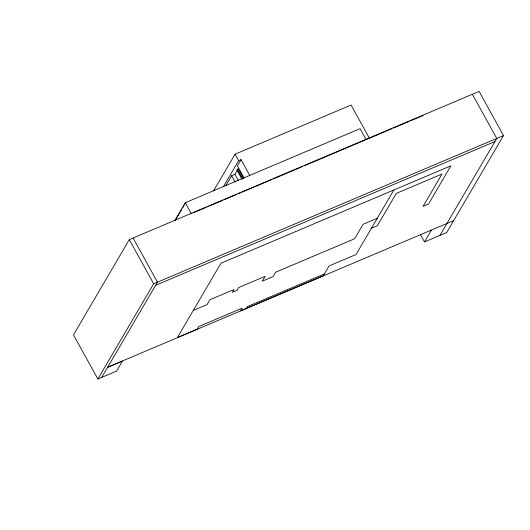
<?xml version="1.0" encoding="UTF-8"?>
<svg xmlns="http://www.w3.org/2000/svg" width="530" height="530" viewBox="0 0 530 530"><rect width="100%" height="100%" fill="white"/><g stroke="black" fill="none" stroke-linecap="round" stroke-linejoin="round"><path stroke-width="0.79" d="M420.495 234.677L424.49 241.918L446.704 232.504L503.5 135.581L479.12 91.412L129.293 239.626L73.478 334.88L97.858 379.043L116.567 371.119L122.456 361.062L107.557 367.376M174.867 220.573L185.328 202.712L360.029 128.684L366.084 139.648L391.942 128.697M175.291 220.387L181.989 208.959M182.823 207.528L184.082 205.388M184.917 203.957L185.765 202.513M97.858 379.043L153.673 283.788L503.5 135.581M101.667 377.433L157.476 282.179L133.096 238.01M213.53 190.919L235.055 154.184L351.065 105.033L369.33 138.118M223.395 186.679L238.632 160.669L241.051 159.643L249.769 175.443M225.813 185.646L231.65 175.688L234.876 174.324L237.347 170.103M241.051 159.643L237.413 165.844L244.052 177.861M243.608 178.63L238.142 168.739L236.817 169.799L241.892 178.988M246.457 308.341L247.517 306.532L324.281 274.01M323.22 275.819L329.103 265.934L356.041 254.519L393.863 189.978M424.49 241.918L431.44 230.06M439.973 235.36L496.769 138.429L472.389 94.267M193.145 212.881L205.342 207.7M206.859 207.071L209.151 206.09M210.668 205.461L222.865 200.28M224.375 199.651L236.572 194.47M238.089 193.841L240.381 192.86M241.892 192.231L254.089 187.05M255.606 186.421L271.612 179.63M273.122 179.001L302.842 166.393M304.352 165.764L365.296 139.933M393.465 128.048L409.438 121.284M410.955 120.641L423.125 115.48M155.648 285.306L494.934 141.563M377.3 218.247L363.13 224.25L354.636 238.738L275.613 272.221L273.029 276.627L262.29 281.178L265.113 276.362L238.613 287.585L236.99 290.354L232.385 292.308L234.008 289.539L209.926 299.741L207.104 304.558L193.324 310.394M371.444 228.244L377.34 225.74L396.294 193.404L442.013 174.032L423.059 206.369L428.485 204.07L450.911 165.81L220.957 263.231L177.378 337.603L197.094 329.256L198.657 326.586L242.157 308.155L240.594 310.825L323.34 275.766M107.636 367.244L453.653 220.646M235.055 154.184L238.632 160.669M237.208 169.136L242.667 179.027M234.876 174.324L238.387 180.684M231.65 175.688L235.161 182.048M185.328 202.712L191.363 213.636M129.293 239.626L153.673 283.788"/></g></svg>
